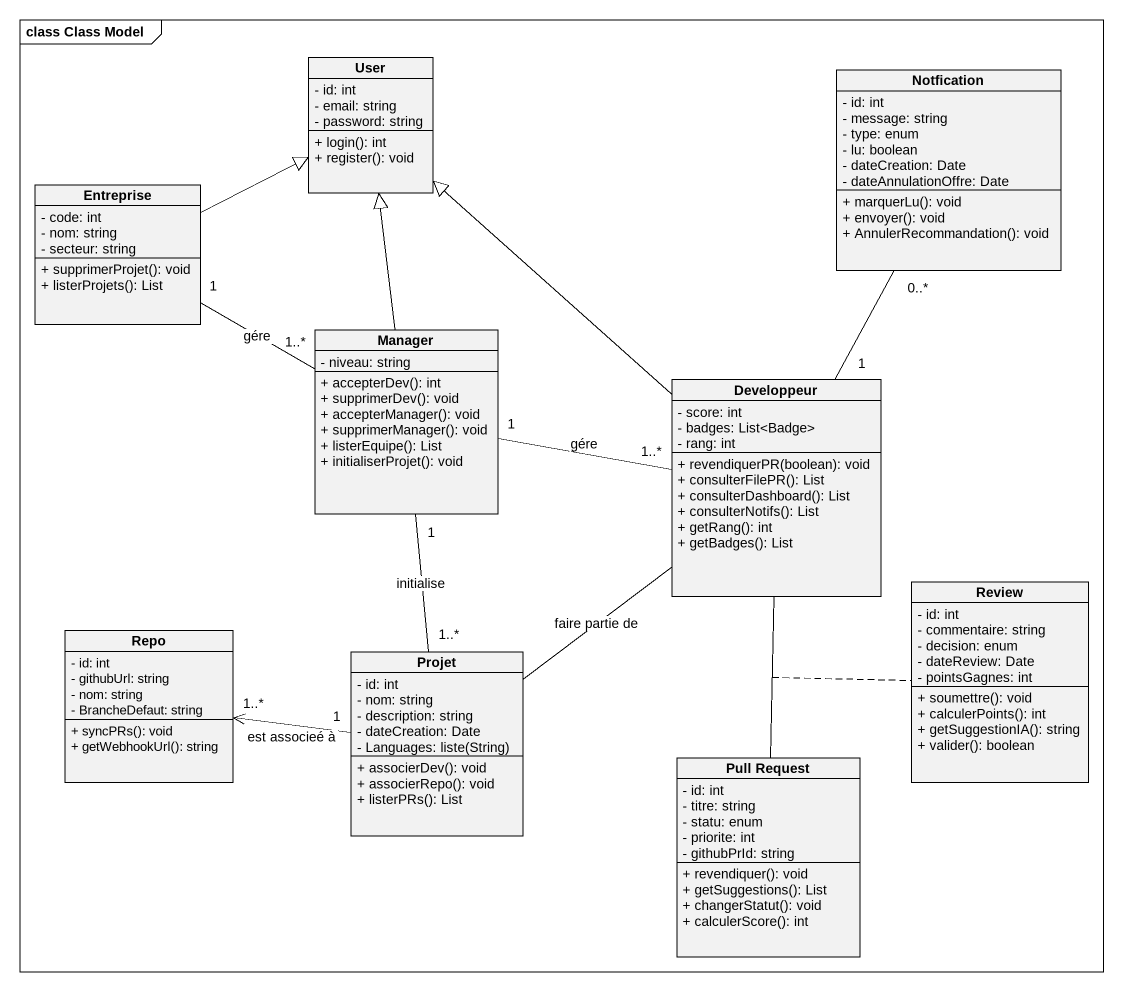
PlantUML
@startuml
mainframe class Class Model
hide circle
hide empty members
skinparam classAttributeIconSize 0
class User {
  - id: int
  - email: string
  - password: string
  + login(): int
  + register(): void
}
class Notfication {
  - id: int
  - message: string
  - type: enum
  - lu: boolean
  - dateCreation: Date
  - dateAnnulationOffre: Date
  + marquerLu(): void
  + envoyer(): void
  + AnnulerRecommandation(): void
}
class Entreprise {
  - code: int
  - nom: string
  - secteur: string
  + supprimerProjet(): void
  + listerProjets(): List
}
class Manager {
  - niveau: string
  + accepterDev(): int
  + supprimerDev(): void
  + accepterManager(): void
  + supprimerManager(): void
  + listerEquipe(): List
  + initialiserProjet(): void
}
class Developpeur {
  - score: int
  - badges: List<Badge>
  - rang: int
  + revendiquerPR(boolean): void
  + consulterFilePR(): List
  + consulterDashboard(): List
  + consulterNotifs(): List
  + getRang(): int
  + getBadges(): List
}
class Review {
  - id: int
  - commentaire: string
  - decision: enum
  - dateReview: Date
  - pointsGagnes: int
  + soumettre(): void
  + calculerPoints(): int
  + getSuggestionIA(): string
  + valider(): boolean
}
class Repo {
  - id: int
  - githubUrl: string
  - nom: string
  - BrancheDefaut: string
  + syncPRs(): void
  + getWebhookUrl(): string
}
class Projet {
  - id: int
  - nom: string
  - description: string
  - dateCreation: Date
  {field} - Languages: liste(String)
  + associerDev(): void
  + associerRepo(): void
  + listerPRs(): List
}
class "Pull Request" as Pull_Request {
  - id: int
  - titre: string
  - statu: enum
  - priorite: int
  - githubPrId: string
  + revendiquer(): void
  + getSuggestions(): List
  + changerStatut(): void
  + calculerScore(): int
}
Entreprise -right-|> User
Entreprise "1" -right- "1..*" Manager : gére
Manager -up-|> User
Manager "1" -right- "1..*" Developpeur : gére
Manager "1" -- "1..*" Projet : initialise
Developpeur -up-|> User
Developpeur "1" -up- "0..*" Notfication
Developpeur -- Projet : faire partie de
Projet "1" -left-> "1..*" Repo : est associeé à
Pull_Request -up- Developpeur
(Pull_Request, Developpeur) .. Review
@enduml
